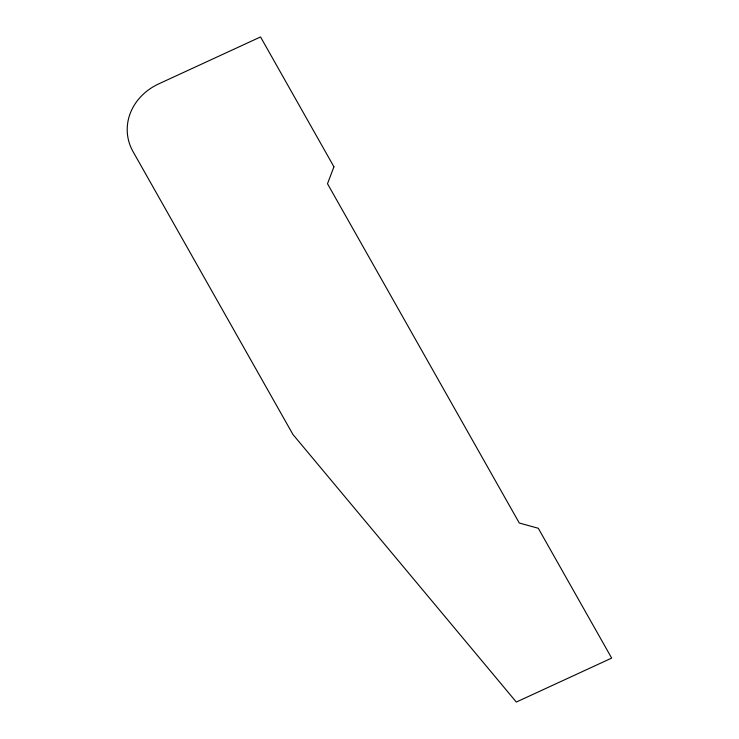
<?xml version="1.0" encoding="UTF-8"?>
<svg xmlns="http://www.w3.org/2000/svg" width="739" height="739" viewBox="0 0 739 739"><rect width="100%" height="100%" fill="white"/><g stroke="black" fill="none" stroke-linecap="round" stroke-linejoin="round"><path stroke-width="1.11" d="M333.936 166.792L327.497 183.743L519.295 523.027L538.278 528.265L611.67 658.098L516.321 702.05L292.94 434.477L133.057 151.634A56.783 50.086 -6.4 0 1 158.83 83.83L260.544 36.95L333.936 166.792"/></g></svg>
